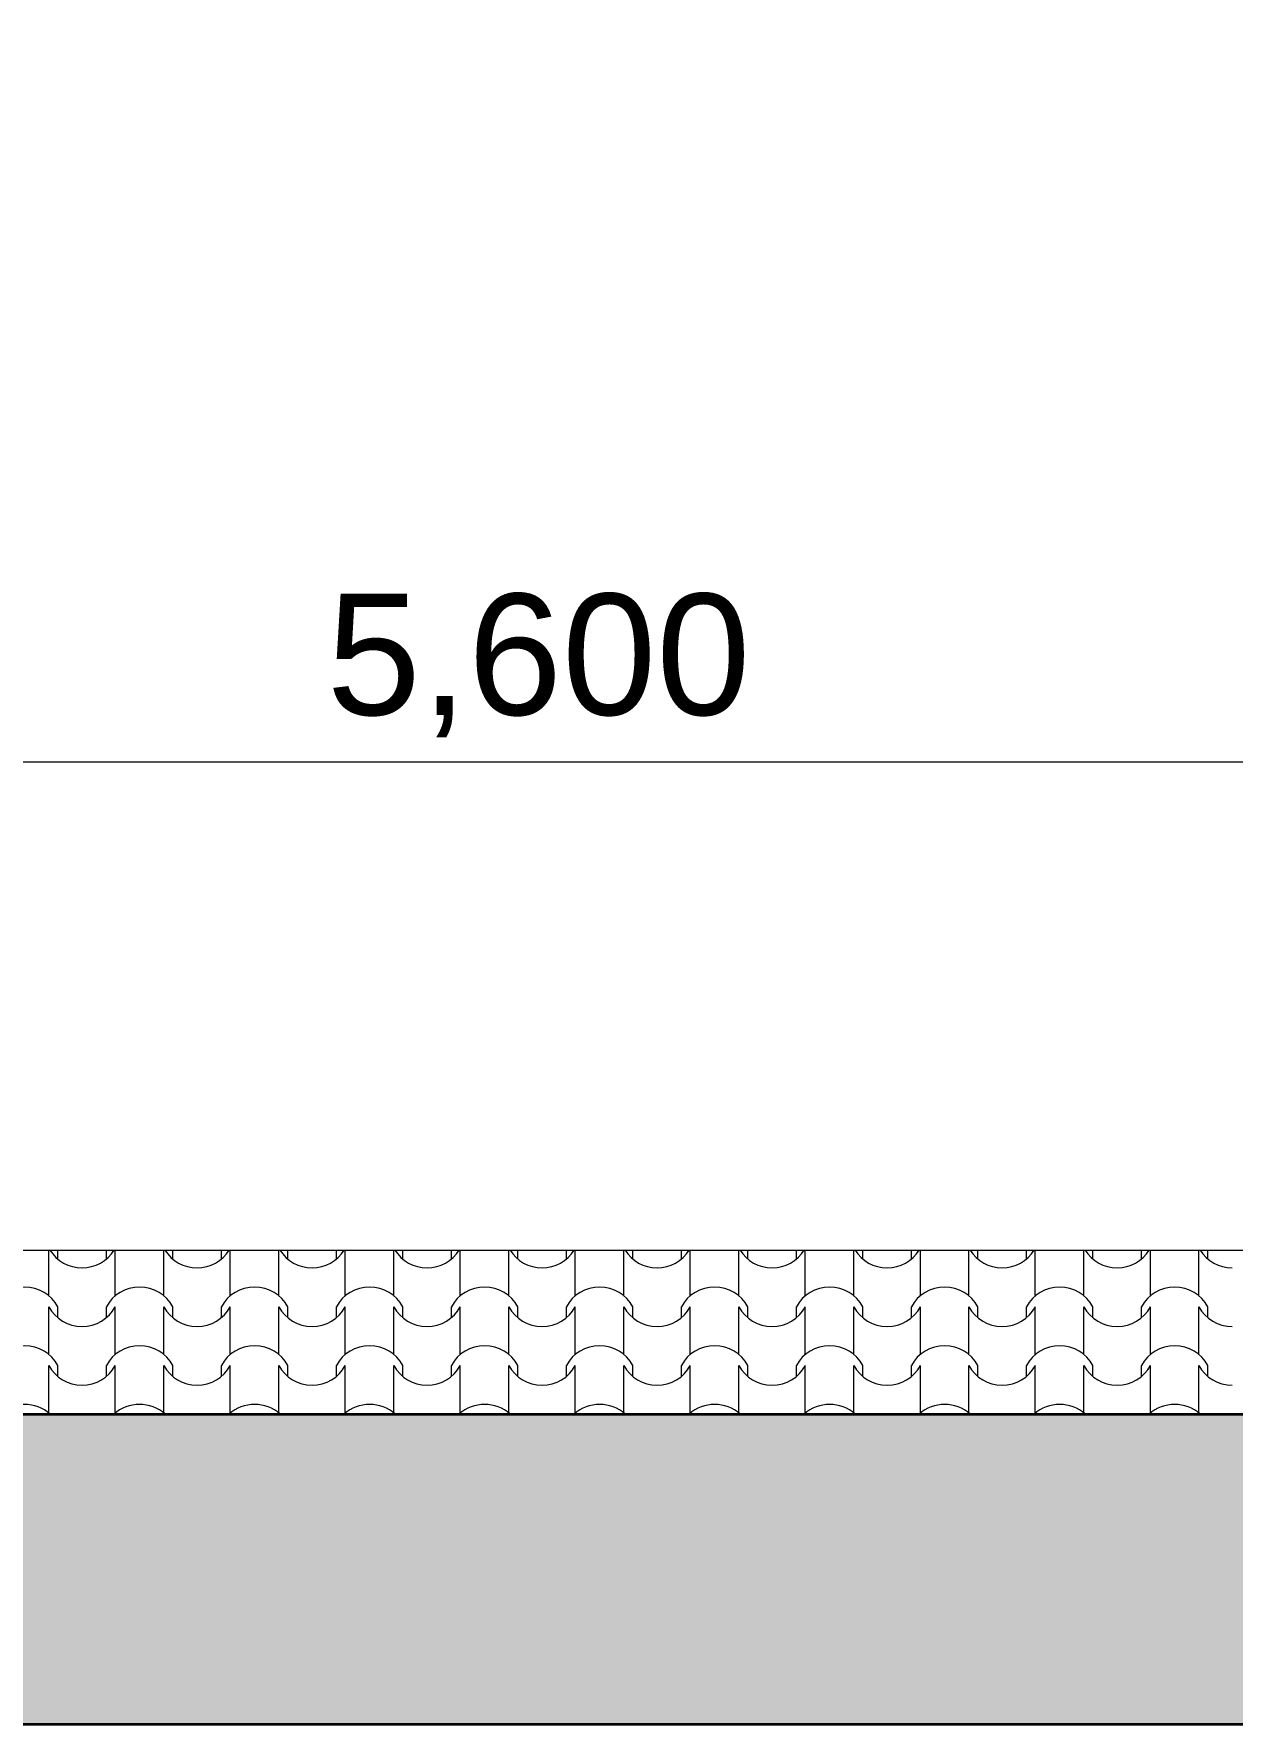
# Model space of a CAD drawing. Header units: millimetres. Extents: x 323482 to 503016, y 8175 to 72038.
# Drawn here: x 423683 to 426647, y 65795 to 69978 of the extents above; entities that cross this region are included whole.
import ezdxf

# ---------------------------------------------------------------- set-up
doc = ezdxf.new("R2010")
doc.units = ezdxf.units.MM
doc.header["$MEASUREMENT"] = 0
doc.layers.add('Dimensioning - General', color=7, linetype='Continuous')
doc.layers.add('Shell - Roof', color=7, linetype='Continuous')
for name, color, linetype, lineweight, true_color in [('Dimensioning - General_Pen_No__45', 7, 'Continuous', 25, 0x40a5ff), ('Dimensioning - General_Pen_No__85', 7, 'Continuous', 20, 0x80c2ff), ('Shell - Roof_Pen_No__112', 7, 'Continuous', 13, 0xd5aaaa), ('Shell - Roof_Pen_No__92', 7, 'Continuous', 13, 0xbf8080)]:
    doc.layers.add(name, color=color, linetype=linetype, lineweight=lineweight, true_color=true_color)
doc.layers.add('Dimensioning - General_Pen_No__46', color=5, linetype='Continuous', lineweight=25)
doc.layers.add('Shell - Roof_Pen_No__32', color=15, linetype='Continuous', lineweight=35)
doc.styles.add('GENERATED_STYLE_1', font='arial.ttf')
doc.dimstyles.new('GENERATED_STYLE__4', dxfattribs={"dimtxt": 300, "dimasz": 45.6, "dimexe": 0.18, "dimexo": 0.0625, "dimgap": 0.09, "dimtad": 1, "dimtih": 1, "dimtoh": 1, "dimdec": 0, "dimzin": 0, "dimdsep": 46, "dimtxsty": 'GENERATED_STYLE_1', "dimblk": 'ARROWHEAD_2', "dimblk1": 'ARROWHEAD_2', "dimblk2": 'ARROWHEAD_2', "dimcen": 0.09, "dimse1": 1, "dimse2": 1, "dimclrd": 256, "dimclre": 256, "dimclrt": 5, "dimadec": 0, "dimazin": 0, "dimtfac": 1, "dimtdec": 4, "dimtmove": 0, "dimatfit": 3, "dimfxl": 1, "dimtolj": 1, "dimtzin": 0, "dimarcsym": 0})

# ---------------------------------------------------------------- blocks, each defined once
blk = doc.blocks.new('*X178')
at = {"layer": 'Shell - Roof_Pen_No__92', "color": 23, "linetype": 'Continuous', "lineweight": 13, "true_color": 0xbf8080}
for p, q in [((423720.4, 66914.2), (423720.4, 66968.2)), ((423742.4, 66946.1), (423742.4, 66968.2)), ((423862.6, 66946.1), (423862.6, 66968.2)), ((423884.6, 66914.2), (423884.6, 66968.2)), ((424004.8, 66914.2), (424004.8, 66968.2)), ((424026.8, 66946.1), (424026.8, 66968.2)), ((424147.1, 66946.1), (424147.1, 66968.2)), ((424169.1, 66914.2), (424169.1, 66968.2)), ((424289.3, 66914.2), (424289.3, 66968.2)), ((424311.3, 66946.1), (424311.3, 66968.2)), ((424431.6, 66946.1), (424431.6, 66968.2)), ((424453.6, 66914.2), (424453.6, 66968.2)), ((424573.8, 66914.2), (424573.8, 66968.2)), ((424595.8, 66946.1), (424595.8, 66968.2)), ((424716, 66946.1), (424716, 66968.2)), ((424738, 66914.2), (424738, 66968.2)), ((424858.3, 66914.2), (424858.3, 66968.2)), ((424880.3, 66946.1), (424880.3, 66968.2)), ((425000.5, 66946.1), (425000.5, 66968.2)), ((425022.5, 66914.2), (425022.5, 66968.2)), ((425142.8, 66914.2), (425142.8, 66968.2)), ((425164.8, 66946.1), (425164.8, 66968.2)), ((425285, 66946.1), (425285, 66968.2)), ((425307, 66914.2), (425307, 66968.2)), ((425427.2, 66914.2), (425427.2, 66968.2)), ((425449.2, 66946.1), (425449.2, 66968.2)), ((425569.5, 66946.1), (425569.5, 66968.2)), ((425591.5, 66914.2), (425591.5, 66968.2)), ((425711.7, 66914.2), (425711.7, 66968.2)), ((425733.7, 66946.1), (425733.7, 66968.2)), ((425854, 66946.1), (425854, 66968.2)), ((425876, 66914.2), (425876, 66968.2)), ((425996.2, 66914.2), (425996.2, 66968.2)), ((426018.2, 66946.1), (426018.2, 66968.2)), ((426138.4, 66946.1), (426138.4, 66968.2)), ((426160.4, 66914.2), (426160.4, 66968.2)), ((426280.7, 66914.2), (426280.7, 66968.2)), ((426302.7, 66946.1), (426302.7, 66968.2)), ((426422.9, 66946.1), (426422.9, 66968.2)), ((426444.9, 66914.2), (426444.9, 66968.2)), ((426565.2, 66914.2), (426565.2, 66968.2)), ((426587.2, 66946.1), (426587.2, 66968.2)), ((423720.4, 66855.4), (423720.4, 66914.2)), ((423884.6, 66855.4), (423884.6, 66914.2)), ((424004.8, 66855.4), (424004.8, 66914.2)), ((424169.1, 66855.4), (424169.1, 66914.2)), ((424289.3, 66855.4), (424289.3, 66914.2)), ((424453.6, 66855.4), (424453.6, 66914.2)), ((424573.8, 66855.4), (424573.8, 66914.2)), ((424738, 66855.4), (424738, 66914.2)), ((424858.3, 66855.4), (424858.3, 66914.2)), ((425022.5, 66855.4), (425022.5, 66914.2)), ((425142.8, 66855.4), (425142.8, 66914.2)), ((425307, 66855.4), (425307, 66914.2)), ((425427.2, 66855.4), (425427.2, 66914.2)), ((425591.5, 66855.4), (425591.5, 66914.2)), ((425711.7, 66855.4), (425711.7, 66914.2)), ((425876, 66855.4), (425876, 66914.2)), ((425996.2, 66855.4), (425996.2, 66914.2)), ((426160.4, 66855.4), (426160.4, 66914.2)), ((426280.7, 66855.4), (426280.7, 66914.2)), ((426444.9, 66855.4), (426444.9, 66914.2)), ((426565.2, 66855.4), (426565.2, 66914.2)), ((423720.4, 66769), (423720.4, 66827.9)), ((423742.4, 66800.8), (423742.4, 66827.9)), ((423862.6, 66800.8), (423862.6, 66827.9)), ((423884.6, 66769), (423884.6, 66827.9)), ((424004.8, 66769), (424004.8, 66827.9)), ((424026.8, 66800.8), (424026.8, 66827.9)), ((424147.1, 66800.8), (424147.1, 66827.9)), ((424169.1, 66769), (424169.1, 66827.9)), ((424289.3, 66769), (424289.3, 66827.9)), ((424311.3, 66800.8), (424311.3, 66827.9)), ((424431.6, 66800.8), (424431.6, 66827.9)), ((424453.6, 66769), (424453.6, 66827.9)), ((424573.8, 66769), (424573.8, 66827.9)), ((424595.8, 66800.8), (424595.8, 66827.9)), ((424716, 66800.8), (424716, 66827.9)), ((424738, 66769), (424738, 66827.9)), ((424858.3, 66769), (424858.3, 66827.9)), ((424880.3, 66800.8), (424880.3, 66827.9)), ((425000.5, 66800.8), (425000.5, 66827.9)), ((425022.5, 66769), (425022.5, 66827.9)), ((425142.8, 66769), (425142.8, 66827.9)), ((425164.8, 66800.8), (425164.8, 66827.9)), ((425285, 66800.8), (425285, 66827.9)), ((425307, 66769), (425307, 66827.9)), ((425427.2, 66769), (425427.2, 66827.9)), ((425449.2, 66800.8), (425449.2, 66827.9)), ((425569.5, 66800.8), (425569.5, 66827.9)), ((425591.5, 66769), (425591.5, 66827.9)), ((425711.7, 66769), (425711.7, 66827.9)), ((425733.7, 66800.8), (425733.7, 66827.9)), ((425854, 66800.8), (425854, 66827.9)), ((425876, 66769), (425876, 66827.9)), ((425996.2, 66769), (425996.2, 66827.9)), ((426018.2, 66800.8), (426018.2, 66827.9)), ((426138.4, 66800.8), (426138.4, 66827.9)), ((426160.4, 66769), (426160.4, 66827.9)), ((426280.7, 66769), (426280.7, 66827.9)), ((426302.7, 66800.8), (426302.7, 66827.9)), ((426422.9, 66800.8), (426422.9, 66827.9)), ((426444.9, 66769), (426444.9, 66827.9)), ((426565.2, 66769), (426565.2, 66827.9)), ((426587.2, 66800.8), (426587.2, 66827.9)), ((423720.4, 66710.1), (423720.4, 66769)), ((423884.6, 66710.1), (423884.6, 66769)), ((424004.8, 66710.1), (424004.8, 66769)), ((424169.1, 66710.1), (424169.1, 66769)), ((424289.3, 66710.1), (424289.3, 66769)), ((424453.6, 66710.1), (424453.6, 66769)), ((424573.8, 66710.1), (424573.8, 66769)), ((424738, 66710.1), (424738, 66769)), ((424858.3, 66710.1), (424858.3, 66769)), ((425022.5, 66710.1), (425022.5, 66769)), ((425142.8, 66710.1), (425142.8, 66769)), ((425307, 66710.1), (425307, 66769)), ((425427.2, 66710.1), (425427.2, 66769)), ((425591.5, 66710.1), (425591.5, 66769)), ((425711.7, 66710.1), (425711.7, 66769)), ((425876, 66710.1), (425876, 66769)), ((425996.2, 66710.1), (425996.2, 66769)), ((426160.4, 66710.1), (426160.4, 66769)), ((426280.7, 66710.1), (426280.7, 66769)), ((426444.9, 66710.1), (426444.9, 66769)), ((426565.2, 66710.1), (426565.2, 66769)), ((423720.4, 66623.8), (423720.4, 66682.7)), ((423742.4, 66655.6), (423742.4, 66682.7)), ((423862.6, 66655.6), (423862.6, 66682.7)), ((423884.6, 66623.8), (423884.6, 66682.7)), ((424004.8, 66623.8), (424004.8, 66682.7)), ((424026.8, 66655.6), (424026.8, 66682.7)), ((424147.1, 66655.6), (424147.1, 66682.7)), ((424169.1, 66623.8), (424169.1, 66682.7)), ((424289.3, 66623.8), (424289.3, 66682.7)), ((424311.3, 66655.6), (424311.3, 66682.7)), ((424431.6, 66655.6), (424431.6, 66682.7)), ((424453.6, 66623.8), (424453.6, 66682.7)), ((424573.8, 66623.8), (424573.8, 66682.7)), ((424595.8, 66655.6), (424595.8, 66682.7)), ((424716, 66655.6), (424716, 66682.7)), ((424738, 66623.8), (424738, 66682.7)), ((424858.3, 66623.8), (424858.3, 66682.7)), ((424880.3, 66655.6), (424880.3, 66682.7)), ((425000.5, 66655.6), (425000.5, 66682.7)), ((425022.5, 66623.8), (425022.5, 66682.7)), ((425142.8, 66623.8), (425142.8, 66682.7)), ((425164.8, 66655.6), (425164.8, 66682.7)), ((425285, 66655.6), (425285, 66682.7)), ((425307, 66623.8), (425307, 66682.7)), ((425427.2, 66623.8), (425427.2, 66682.7)), ((425449.2, 66655.6), (425449.2, 66682.7)), ((425569.5, 66655.6), (425569.5, 66682.7)), ((425591.5, 66623.8), (425591.5, 66682.7)), ((425711.7, 66623.8), (425711.7, 66682.7)), ((425733.7, 66655.6), (425733.7, 66682.7)), ((425854, 66655.6), (425854, 66682.7)), ((425876, 66623.8), (425876, 66682.7)), ((425996.2, 66623.8), (425996.2, 66682.7)), ((426018.2, 66655.6), (426018.2, 66682.7)), ((426138.4, 66655.6), (426138.4, 66682.7)), ((426160.4, 66623.8), (426160.4, 66682.7)), ((426280.7, 66623.8), (426280.7, 66682.7)), ((426302.7, 66655.6), (426302.7, 66682.7)), ((426422.9, 66655.6), (426422.9, 66682.7)), ((426444.9, 66623.8), (426444.9, 66682.7)), ((426565.2, 66623.8), (426565.2, 66682.7)), ((426587.2, 66655.6), (426587.2, 66682.7)), ((423720.4, 66564.9), (423720.4, 66623.8)), ((423884.6, 66564.9), (423884.6, 66623.8)), ((424004.8, 66564.9), (424004.8, 66623.8)), ((424169.1, 66564.9), (424169.1, 66623.8)), ((424289.3, 66564.9), (424289.3, 66623.8)), ((424453.6, 66564.9), (424453.6, 66623.8)), ((424573.8, 66564.9), (424573.8, 66623.8)), ((424738, 66564.9), (424738, 66623.8)), ((424858.3, 66564.9), (424858.3, 66623.8)), ((425022.5, 66564.9), (425022.5, 66623.8)), ((425142.8, 66564.9), (425142.8, 66623.8)), ((425307, 66564.9), (425307, 66623.8)), ((425427.2, 66564.9), (425427.2, 66623.8)), ((425591.5, 66564.9), (425591.5, 66623.8)), ((425711.7, 66564.9), (425711.7, 66623.8)), ((425876, 66564.9), (425876, 66623.8)), ((425996.2, 66564.9), (425996.2, 66623.8)), ((426160.4, 66564.9), (426160.4, 66623.8)), ((426280.7, 66564.9), (426280.7, 66623.8)), ((426444.9, 66564.9), (426444.9, 66623.8)), ((426565.2, 66564.9), (426565.2, 66623.8))]:
    blk.add_line(p, q, dxfattribs=at)
for centre, major_axis, start_param, end_param in [((423802.8, 67013.7), (92.5, 0), 3.675654, 4.709413), ((423802.2, 67013.7), (92.5, 0), 4.715365, 5.749124), ((424087.2, 67013.7), (92.5, 0), 3.675654, 4.709413), ((424086.7, 67013.7), (92.5, 0), 4.715365, 5.749124), ((424371.7, 67013.7), (92.5, 0), 3.675654, 4.709413), ((424371.2, 67013.7), (92.5, 0), 4.715365, 5.749124), ((424656.2, 67013.7), (92.5, 0), 3.675654, 4.709413), ((424655.6, 67013.7), (92.5, 0), 4.715365, 5.749124), ((424940.7, 67013.7), (92.5, 0), 3.675654, 4.709413), ((424940.1, 67013.7), (92.5, 0), 4.715365, 5.749124), ((425225.2, 67013.7), (92.5, 0), 3.675654, 4.709413), ((425224.6, 67013.7), (92.5, 0), 4.715365, 5.749124), ((425509.6, 67013.7), (92.5, 0), 3.675654, 4.709413), ((425509.1, 67013.7), (92.5, 0), 4.715365, 5.749124), ((425794.1, 67013.7), (92.5, 0), 3.675654, 4.709413), ((425793.6, 67013.7), (92.5, 0), 4.715365, 5.749124), ((426078.6, 67013.7), (92.5, 0), 3.675654, 4.709413), ((426078, 67013.7), (92.5, 0), 4.715365, 5.749124), ((426363.1, 67013.7), (92.5, 0), 3.675654, 4.709413), ((426362.5, 67013.7), (92.5, 0), 4.715365, 5.749124), ((426647.6, 67013.7), (92.5, 0), 3.675654, 4.709413), ((423660.2, 66788), (91.9, 0), 0.466079, 2.675513), ((423944.7, 66788), (91.9, 0), 0.466079, 2.675513), ((424229.2, 66788), (91.9, 0), 0.466079, 2.675513), ((424513.7, 66788), (91.9, 0), 0.466079, 2.675513), ((424798.2, 66788), (91.9, 0), 0.466079, 2.675513), ((425082.6, 66788), (91.9, 0), 0.466079, 2.675513), ((425367.1, 66788), (91.9, 0), 0.466079, 2.675513), ((425651.6, 66788), (91.9, 0), 0.466079, 2.675513), ((425936.1, 66788), (91.9, 0), 0.466079, 2.675513), ((426220.6, 66788), (91.9, 0), 0.466079, 2.675513), ((426505, 66788), (91.9, 0), 0.466079, 2.675513), ((423802.8, 66868.5), (92.5, 0), 3.612631, 4.709413), ((423802.2, 66868.5), (92.5, 0), 4.715365, 5.812147), ((424087.2, 66868.5), (92.5, 0), 3.612631, 4.709413), ((424086.7, 66868.5), (92.5, 0), 4.715365, 5.812147), ((424371.7, 66868.5), (92.5, 0), 3.612631, 4.709413), ((424371.2, 66868.5), (92.5, 0), 4.715365, 5.812147), ((424656.2, 66868.5), (92.5, 0), 3.612631, 4.709413), ((424655.6, 66868.5), (92.5, 0), 4.715365, 5.812147), ((424940.7, 66868.5), (92.5, 0), 3.612631, 4.709413), ((424940.1, 66868.5), (92.5, 0), 4.715365, 5.812147), ((425225.2, 66868.5), (92.5, 0), 3.612631, 4.709413), ((425224.6, 66868.5), (92.5, 0), 4.715365, 5.812147), ((425509.6, 66868.5), (92.5, 0), 3.612631, 4.709413), ((425509.1, 66868.5), (92.5, 0), 4.715365, 5.812147), ((425794.1, 66868.5), (92.5, 0), 3.612631, 4.709413), ((425793.6, 66868.5), (92.5, 0), 4.715365, 5.812147), ((426078.6, 66868.5), (92.5, 0), 3.612631, 4.709413), ((426078, 66868.5), (92.5, 0), 4.715365, 5.812147), ((426363.1, 66868.5), (92.5, 0), 3.612631, 4.709413), ((426362.5, 66868.5), (92.5, 0), 4.715365, 5.812147), ((426647.6, 66868.5), (92.5, 0), 3.612631, 4.709413), ((423660.2, 66642.8), (91.9, 0), 0.466079, 2.675513), ((423944.7, 66642.8), (91.9, 0), 0.466079, 2.675513), ((424229.2, 66642.8), (91.9, 0), 0.466079, 2.675513), ((424513.7, 66642.8), (91.9, 0), 0.466079, 2.675513), ((424798.2, 66642.8), (91.9, 0), 0.466079, 2.675513), ((425082.6, 66642.8), (91.9, 0), 0.466079, 2.675513), ((425367.1, 66642.8), (91.9, 0), 0.466079, 2.675513), ((425651.6, 66642.8), (91.9, 0), 0.466079, 2.675513), ((425936.1, 66642.8), (91.9, 0), 0.466079, 2.675513), ((426220.6, 66642.8), (91.9, 0), 0.466079, 2.675513), ((426505, 66642.8), (91.9, 0), 0.466079, 2.675513), ((423802.8, 66723.2), (92.5, 0), 3.612631, 4.709413), ((423802.2, 66723.2), (92.5, 0), 4.715365, 5.812147), ((424087.2, 66723.2), (92.5, 0), 3.612631, 4.709413), ((424086.7, 66723.2), (92.5, 0), 4.715365, 5.812147), ((424371.7, 66723.2), (92.5, 0), 3.612631, 4.709413), ((424371.2, 66723.2), (92.5, 0), 4.715365, 5.812147), ((424656.2, 66723.2), (92.5, 0), 3.612631, 4.709413), ((424655.6, 66723.2), (92.5, 0), 4.715365, 5.812147), ((424940.7, 66723.2), (92.5, 0), 3.612631, 4.709413), ((424940.1, 66723.2), (92.5, 0), 4.715365, 5.812147), ((425225.2, 66723.2), (92.5, 0), 3.612631, 4.709413), ((425224.6, 66723.2), (92.5, 0), 4.715365, 5.812147), ((425509.6, 66723.2), (92.5, 0), 3.612631, 4.709413), ((425509.1, 66723.2), (92.5, 0), 4.715365, 5.812147), ((425794.1, 66723.2), (92.5, 0), 3.612631, 4.709413), ((425793.6, 66723.2), (92.5, 0), 4.715365, 5.812147), ((426078.6, 66723.2), (92.5, 0), 3.612631, 4.709413), ((426078, 66723.2), (92.5, 0), 4.715365, 5.812147), ((426363.1, 66723.2), (92.5, 0), 3.612631, 4.709413), ((426362.5, 66723.2), (92.5, 0), 4.715365, 5.812147), ((426647.6, 66723.2), (92.5, 0), 3.612631, 4.709413), ((423660.2, 66497.6), (91.9, 0), 0.81063, 2.330963), ((423944.7, 66497.6), (91.9, 0), 0.81063, 2.330963), ((424229.2, 66497.6), (91.9, 0), 0.81063, 2.330963), ((424513.7, 66497.6), (91.9, 0), 0.81063, 2.330963), ((424798.2, 66497.6), (91.9, 0), 0.81063, 2.330963), ((425082.6, 66497.6), (91.9, 0), 0.81063, 2.330963), ((425367.1, 66497.6), (91.9, 0), 0.81063, 2.330963), ((425651.6, 66497.6), (91.9, 0), 0.81063, 2.330963), ((425936.1, 66497.6), (91.9, 0), 0.81063, 2.330963), ((426220.6, 66497.6), (91.9, 0), 0.81063, 2.330963), ((426505, 66497.6), (91.9, 0), 0.81063, 2.330963)]:
    blk.add_ellipse(centre, major_axis=major_axis, ratio=0.965926, start_param=start_param, end_param=end_param, dxfattribs=at)
blk = doc.blocks.new('Roof_1', base_point=(415883, 66968.2))
at = {"layer": 'Shell - Roof_Pen_No__112', "linetype": 'Continuous', "lineweight": 13, "true_color": 0xd5aaaa}
blk.add_hatch(color=9, dxfattribs=at).paths.add_polyline_path([(427204.3, 66561.9), (415883, 66561.9), (415883, 65795), (427972, 65795), (427970.1, 67670), (429869.1, 67670), (429876.7, 65795), (441900.7, 65795), (441900.7, 66561.9), (430640.6, 66561.9), (430632.9, 68436.9), (427202.4, 68436.9)])
at = {"layer": 'Shell - Roof_Pen_No__32', "color": 15, "linetype": 'Continuous', "lineweight": 35}
for p, q in [((415883, 66561.9), (427204.3, 66561.9)), ((415883, 65795), (427972, 65795))]:
    blk.add_line(p, q, dxfattribs=at)
at = {"layer": 'Shell - Roof_Pen_No__92', "color": 23, "linetype": 'Continuous', "lineweight": 13, "true_color": 0xbf8080, "flags": 128}
blk.add_lwpolyline([(415883, 66968.2), (426797.6, 66968.2)], dxfattribs=at)
at = {"layer": 'Shell - Roof', "color": 23, "linetype": 'Continuous', "lineweight": 13, "true_color": 0xbf8080}
blk.add_blockref('*X178', (0, 0), dxfattribs=at)
blk = doc.blocks.new('*D278')
at = {"layer": 'Dimensioning - General_Pen_No__45', "color": 161, "linetype": 'Continuous', "lineweight": 25, "true_color": 0x40a5ff, "transparency": 16777216}
for p, q in [((422139.3, 68206.6), (422104.7, 68146.6)), ((427739.4, 68206.6), (427704.8, 68146.6))]:
    blk.add_line(p, q, dxfattribs=at)
at = {"layer": 'Dimensioning - General_Pen_No__85', "color": 151, "linetype": 'Continuous', "lineweight": 20, "true_color": 0x80c2ff, "transparency": 16777216}
for p, q in [((422122, 68131.6), (422122, 68221.6)), ((427722.1, 68131.6), (427722.1, 68221.6)), ((422122, 68176.6), (427722.1, 68176.6))]:
    blk.add_line(p, q, dxfattribs=at)
at = {"layer": 'Dimensioning - General_Pen_No__46', "color": 5, "lineweight": 25, "transparency": 16777216, "insert": (424407.3, 68236.6), "char_height": 300, "attachment_point": 7, "style": 'GENERATED_STYLE_1'}
blk.add_mtext('\\A1;5,600', dxfattribs=at)
blk = doc.blocks.new('ARROWHEAD_2')
at = {"color": 0, "linetype": 'Continuous', "lineweight": 0}
for p, q in [((0, 0), (-1, 0)), ((-0.378, -0.655), (0.378, 0.655))]:
    blk.add_line(p, q, dxfattribs=at)

msp = doc.modelspace()

# ---------------------------------------------------------------- block references
at = {"layer": 'Shell - Roof', "color": 23, "linetype": 'Continuous', "lineweight": 13, "true_color": 0xbf8080}
msp.add_blockref('Roof_1', (415883, 66968.2), dxfattribs=at)

# ---------------------------------------------------------------- dimensions: what is measured, and where the dimension line sits
at = {"layer": 'Dimensioning - General', "color": 151, "linetype": 'Continuous', "lineweight": 20, "true_color": 0x80c2ff}
dim = msp.add_linear_dim(base=(427722.1, 68176.6), p1=(422122, 69977.9), p2=(427722.1, 69977.9), dimstyle='GENERATED_STYLE__4', dxfattribs=at)
dim.commit()
dim.dimension.update_dxf_attribs({"geometry": '*D278', "text_midpoint": (424937.1, 68386.6), "dimtype": 160})

doc.saveas('drawing.dxf')
